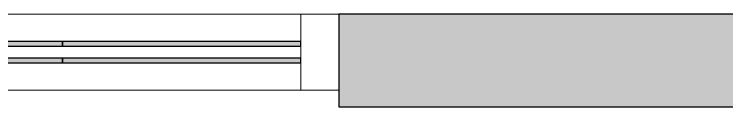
# Model space of a CAD drawing. Header units: millimetres. Extents: x 155927 to 326028, y -36033 to 97293.
# Drawn here: x 202637 to 203576, y 26786 to 26908 of the extents above; entities that cross this region are included whole.
import ezdxf

# ---------------------------------------------------------------- set-up
doc = ezdxf.new("R2010")
doc.units = ezdxf.units.MM
doc.header["$MEASUREMENT"] = 0
for name, color, linetype, lineweight in [('A-GLAZ-CURT', 7, 'CONTINUOUS', 9), ('A-GLAZ-CWMG', 7, 'CONTINUOUS', 9), ('A-WALL', 7, 'CONTINUOUS', 9), ('A-WALL-PATT', 7, 'CONTINUOUS', 9)]:
    doc.layers.add(name, color=color, linetype=linetype, lineweight=lineweight)

msp = doc.modelspace()

# ---------------------------------------------------------------- hatches: boundary and pattern name
at = {"layer": 'A-GLAZ-CURT'}
h = msp.add_hatch(color=256, dxfattribs=at)
h.paths.add_polyline_path([(202350.59, 26843.61), (202700.83, 26843.61), (202700.83, 26849.61), (201800.83, 26849.61), (201800.83, 26843.61)], flags=0)
h.paths.add_polyline_path([(202700.83, 26865.61), (202700.83, 26871.61), (201800.83, 26871.61), (201800.83, 26865.61), (202350.59, 26865.61)], flags=0)
h = msp.add_hatch(color=256, dxfattribs=at)
h.paths.add_polyline_path([(203014.83, 26843.61), (203014.83, 26849.61), (202700.83, 26849.61), (202700.83, 26843.61)], flags=0)
h.paths.add_polyline_path([(202700.83, 26865.61), (203014.83, 26865.61), (203014.83, 26871.61), (202700.83, 26871.61)], flags=0)
at = {"layer": 'A-WALL-PATT'}
msp.add_hatch(color=256, dxfattribs=at).paths.add_polyline_path([(204191.48, 26785.61), (204247.43, 26785.61), (204247.43, 26907.61), (203064.83, 26907.61), (203064.83, 26785.61), (203580.28, 26785.61)], flags=0)

# ---------------------------------------------------------------- linework, layer by layer
at = {"layer": 'A-GLAZ-CURT', "lineweight": 30}
for p, q in [((202700.83, 26871.61), (201800.83, 26871.61)), ((202700.83, 26865.61), (202700.83, 26871.61)), ((203014.83, 26871.61), (202700.83, 26871.61)), ((202700.83, 26871.61), (202700.83, 26865.61)), ((203014.83, 26865.61), (203014.83, 26871.61)), ((201800.83, 26865.61), (202700.83, 26865.61)), ((202700.83, 26865.61), (203014.83, 26865.61)), ((202700.83, 26849.61), (201800.83, 26849.61)), ((201800.83, 26843.61), (202700.83, 26843.61)), ((202700.83, 26843.61), (202700.83, 26849.61)), ((203014.83, 26849.61), (202700.83, 26849.61)), ((202700.83, 26849.61), (202700.83, 26843.61)), ((202700.83, 26843.61), (203014.83, 26843.61)), ((203014.83, 26843.61), (203014.83, 26849.61))]:
    msp.add_line(p, q, dxfattribs=at)
at = {"layer": 'A-GLAZ-CWMG'}
for p, q in [((202700.83, 26907.61), (201800.83, 26907.61)), ((203014.83, 26907.61), (202700.83, 26907.61)), ((202700.83, 26807.61), (201800.83, 26807.61)), ((203014.83, 26807.61), (202700.83, 26807.61))]:
    msp.add_line(p, q, dxfattribs=at)
at = {"layer": 'A-GLAZ-CWMG', "lineweight": 20, "extrusion": (0, 0, -1)}
for p, q in [((203064.83, 26907.61), (203014.83, 26907.61)), ((203014.83, 26907.61), (203014.83, 26807.61)), ((203064.83, 26807.61), (203064.83, 26907.61)), ((203014.83, 26807.61), (203064.83, 26807.61))]:
    msp.add_line(p, q, dxfattribs=at)
at = {"layer": 'A-WALL', "lineweight": 30}
for p, q in [((204123.43, 26907.61), (203064.83, 26907.61)), ((203064.83, 26907.61), (203064.83, 26785.61)), ((203064.83, 26785.61), (204191.48, 26785.61))]:
    msp.add_line(p, q, dxfattribs=at)

doc.saveas('drawing.dxf')
